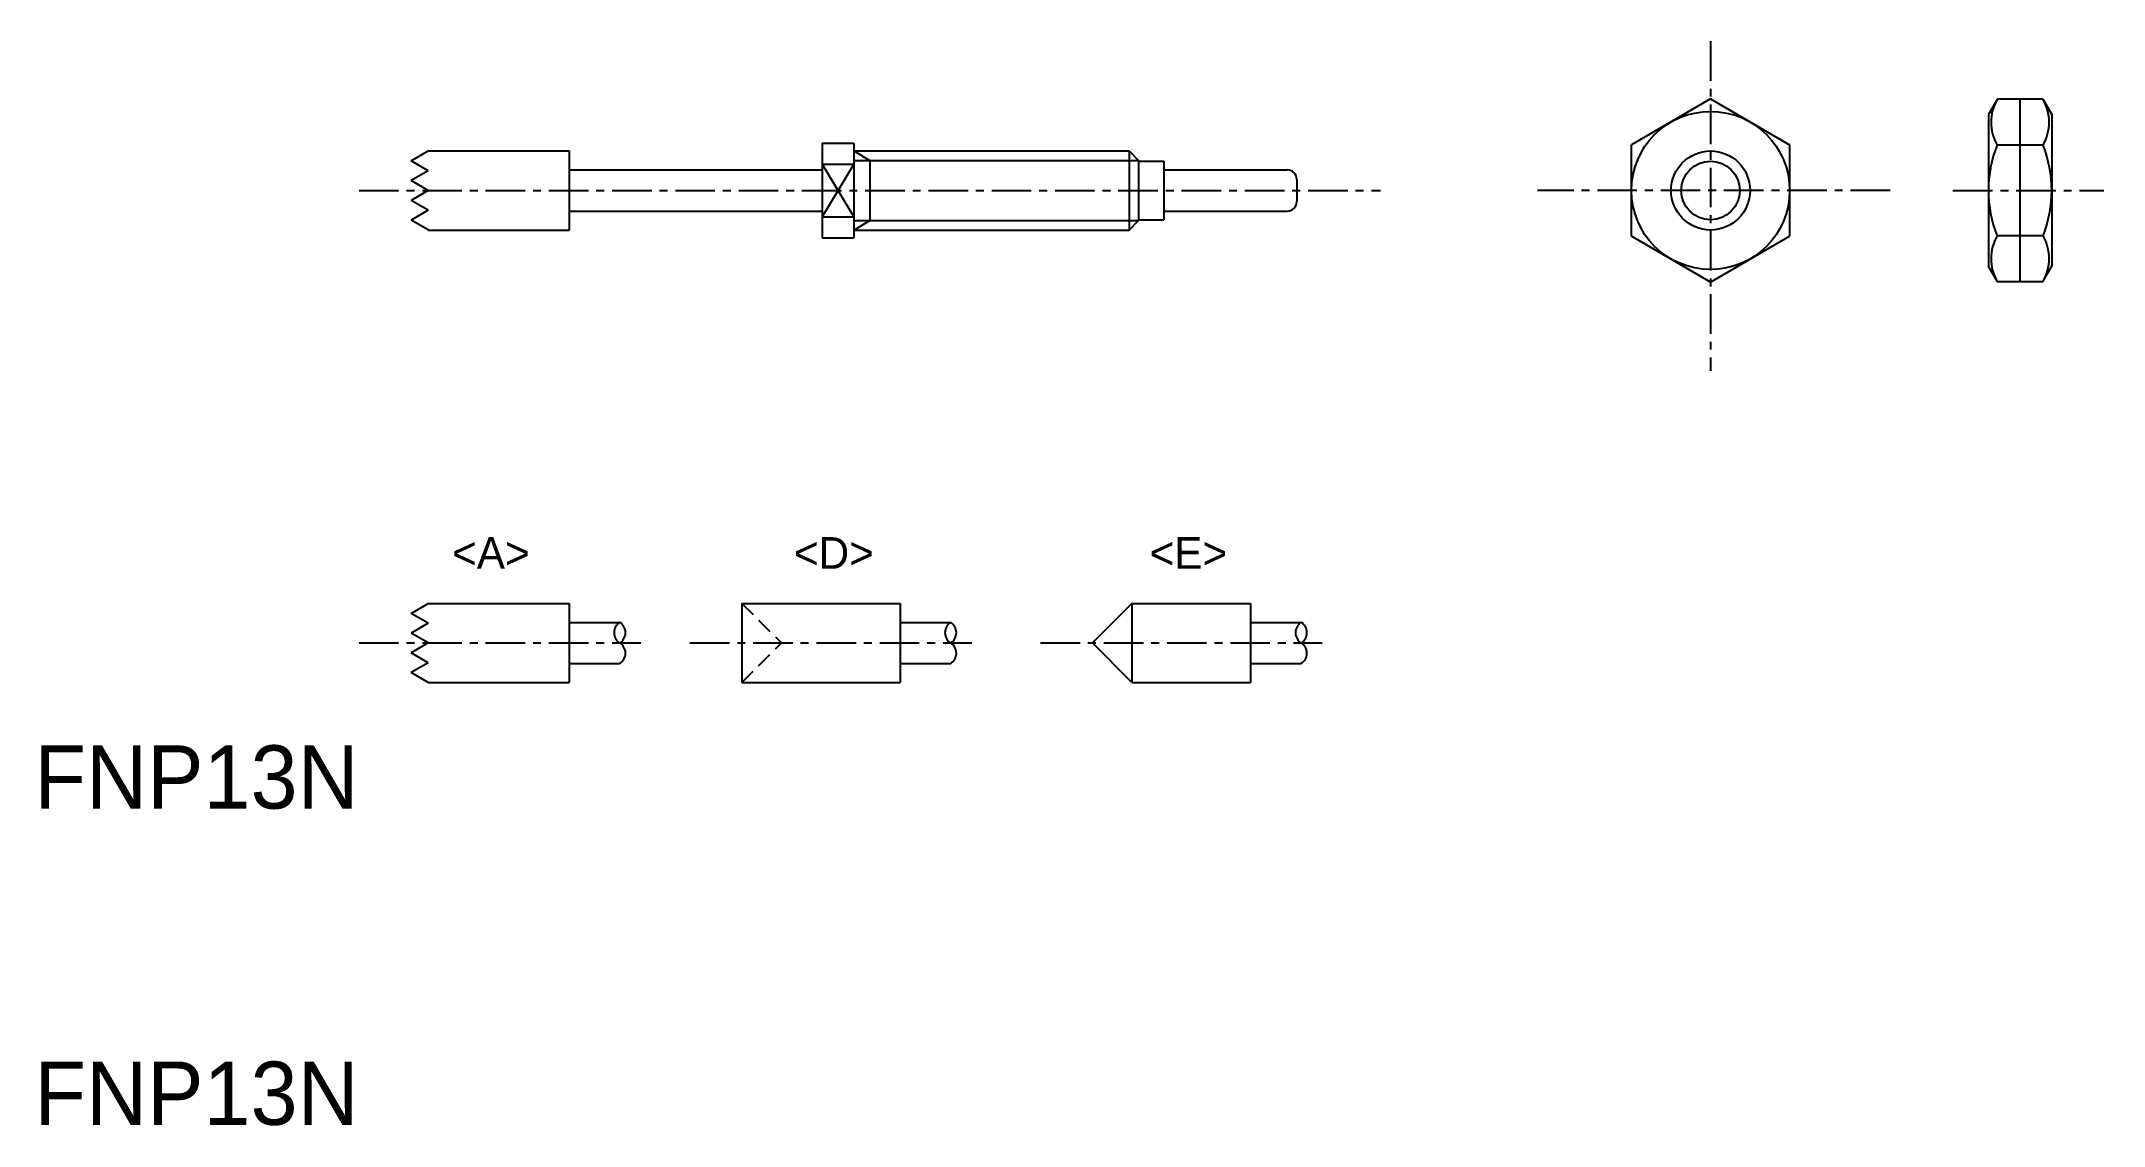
# Model space of a CAD drawing. Extents: x -164.1 to -98.9, y 393.5 to 427.8.
import ezdxf

# ---------------------------------------------------------------- set-up
doc = ezdxf.new("R2010")
doc.units = 0
doc.linetypes.add('CENTER', pattern=[2, 1.25, -0.25, 0.25, -0.25])
doc.linetypes.add('DASHED', pattern=[0.75, 0.5, -0.25])
doc.layers.get('0').update_dxf_attribs({"linetype": 'CONTINUOUS'})
doc.layers.add('CENTER', color=1, linetype='CENTER')

msp = doc.modelspace()

# ---------------------------------------------------------------- linework, layer by layer
at = {"color": 1, "linetype": 'CENTER'}
for p, q in [((-111.373, 427.779), (-111.373, 417.358)), ((-105.699, 423.06), (-116.842, 423.06)), ((-103.71, 423.06), (-98.944, 423.06))]:
    msp.add_line(p, q, dxfattribs=at)
at = {"color": 7, "linetype": 'CONTINUOUS'}
for p, q in [((-111.373, 425.96), (-113.873, 424.503)), ((-111.373, 425.96), (-108.873, 424.503)), ((-102.306, 425.95), (-102.59, 425.458)), ((-100.874, 425.95), (-102.315, 425.95)), ((-101.595, 425.95), (-101.595, 420.17)), ((-100.874, 425.95), (-100.59, 425.458)), ((-102.59, 425.458), (-102.59, 420.662)), ((-100.59, 425.458), (-100.59, 420.662)), ((-139.452, 424.56), (-139.452, 421.56)), ((-139.452, 424.56), (-138.452, 424.56)), ((-138.452, 424.56), (-138.452, 421.56)), ((-113.873, 421.617), (-113.873, 424.503)), ((-108.873, 424.503), (-108.873, 421.617)), ((-100.864, 424.497), (-102.315, 424.497)), ((-152.452, 423.995), (-151.912, 424.31)), ((-151.912, 423.684), (-152.452, 423.995)), ((-151.912, 424.31), (-147.452, 424.31)), ((-147.452, 424.31), (-147.452, 421.81)), ((-139.452, 423.889), (-138.452, 423.889)), ((-139.452, 423.889), (-138.452, 422.231)), ((-138.452, 423.889), (-139.452, 422.231)), ((-138.452, 424.31), (-129.752, 424.31)), ((-138.452, 424.31), (-137.952, 424.01)), ((-138.452, 424.01), (-129.452, 424.01)), ((-137.952, 424.01), (-137.952, 422.11)), ((-129.752, 424.31), (-129.752, 421.81)), ((-129.752, 424.31), (-129.452, 424.01)), ((-129.452, 424.01), (-129.452, 422.11)), ((-129.452, 423.985), (-128.652, 423.985)), ((-128.652, 423.985), (-128.652, 422.135)), ((-102.59, 424.259), (-102.59, 424.259)), ((-151.912, 423.684), (-152.452, 423.372)), ((-151.912, 423.06), (-152.452, 423.372)), ((-147.452, 423.71), (-139.452, 423.71)), ((-128.652, 423.71), (-124.752, 423.71)), ((-124.452, 423.41), (-124.452, 422.71)), ((-151.912, 423.06), (-152.452, 422.748)), ((-151.912, 422.437), (-152.452, 422.748)), ((-102.59, 423.06), (-102.59, 423.06)), ((-151.912, 422.437), (-152.452, 422.125)), ((-151.912, 421.813), (-152.452, 422.125)), ((-147.452, 422.41), (-139.452, 422.41)), ((-139.452, 422.231), (-138.452, 422.231)), ((-138.452, 422.11), (-129.452, 422.11)), ((-138.452, 421.81), (-137.952, 422.11)), ((-129.752, 421.81), (-129.452, 422.11)), ((-129.452, 422.135), (-128.652, 422.135)), ((-128.652, 422.41), (-124.752, 422.41)), ((-151.907, 421.81), (-147.452, 421.81)), ((-139.452, 421.56), (-138.452, 421.56)), ((-138.452, 421.81), (-129.752, 421.81)), ((-111.373, 420.16), (-113.873, 421.617)), ((-111.373, 420.16), (-108.873, 421.617)), ((-100.864, 421.624), (-102.315, 421.624)), ((-102.306, 420.17), (-102.59, 420.662)), ((-100.874, 420.17), (-100.59, 420.662)), ((-100.874, 420.17), (-102.315, 420.17)), ((-152.452, 409.687), (-151.912, 410.002)), ((-151.912, 409.375), (-152.452, 409.687)), ((-151.912, 410.002), (-147.452, 410.002)), ((-147.452, 410.002), (-147.452, 407.502)), ((-141.993, 410.002), (-141.993, 407.502)), ((-141.993, 410.002), (-136.993, 410.002)), ((-136.993, 410.002), (-136.993, 407.502)), ((-129.662, 410.002), (-130.912, 408.752)), ((-129.662, 410.002), (-125.912, 410.002)), ((-129.662, 410.002), (-129.662, 407.502)), ((-125.912, 410.002), (-125.912, 407.502)), ((-151.912, 409.375), (-152.452, 409.064)), ((-151.912, 408.752), (-152.452, 409.064)), ((-147.452, 409.402), (-145.852, 409.402)), ((-136.993, 409.402), (-135.393, 409.402)), ((-125.912, 409.402), (-124.312, 409.402)), ((-151.912, 408.752), (-152.452, 408.44)), ((-151.912, 408.128), (-152.452, 408.44)), ((-151.912, 408.128), (-152.452, 407.816)), ((-129.662, 407.502), (-130.912, 408.752)), ((-151.912, 407.505), (-152.452, 407.816)), ((-151.907, 407.502), (-147.452, 407.502)), ((-147.452, 408.102), (-145.852, 408.102)), ((-141.993, 407.502), (-136.993, 407.502)), ((-136.993, 408.102), (-135.393, 408.102)), ((-129.662, 407.502), (-125.912, 407.502)), ((-125.912, 408.102), (-124.312, 408.102))]:
    msp.add_line(p, q, dxfattribs=at)
at = {"color": 3, "linetype": 'DASHED'}
for p in [(-141.993, 410.002), (-141.993, 407.502)]:
    msp.add_line(p, (-140.743, 408.752), dxfattribs=at)
at = {"color": 7, "linetype": 'CONTINUOUS'}
for radius in [2.5, 0.925]:
    msp.add_circle((-111.373, 423.06), radius, dxfattribs=at)
at = {"color": 3, "linetype": 'CONTINUOUS'}
msp.add_circle((-111.373, 423.06), 1.25, dxfattribs=at)
at = {"color": 7, "linetype": 'CONTINUOUS'}
for centre, radius, start, end in [((-101.071, 425.215), 1.437, 150.00001, 209.99999), ((-102.108, 425.215), 1.437, 330.00001, 29.99999), ((-98.693, 423.06), 3.896, 158.36645, 201.63355), ((-104.486, 423.06), 3.896, 338.36645, 21.63355), ((-124.752, 423.41), 0.3, 0, 90), ((-124.752, 422.71), 0.3, 270, 0), ((-101.071, 420.905), 1.437, 150.00001, 209.99999), ((-102.108, 420.905), 1.437, 330.00001, 29.99999)]:
    msp.add_arc(centre, radius, start, end, dxfattribs=at)
at = {"color": 7}
for centre, start, end in [((-145.649, 409.077), 121.94291, 238.05709), ((-146.055, 409.077), 301.94291, 58.05709), ((-135.191, 409.077), 121.94291, 238.05709), ((-135.596, 409.077), 301.94291, 58.05709), ((-124.109, 409.077), 121.94291, 238.05709), ((-124.514, 409.077), 301.94291, 58.05709), ((-146.055, 408.427), 301.94291, 58.05709), ((-135.596, 408.427), 301.94291, 58.05709), ((-124.514, 408.427), 301.94291, 58.05709)]:
    msp.add_arc(centre, 0.383, start, end, dxfattribs=at)
at = {"layer": 'CENTER', "color": 1, "linetype": 'CENTER'}
for p, q in [((-154.094, 423.06), (-121.81, 423.06)), ((-154.094, 408.752), (-145.187, 408.752)), ((-145.187, 408.752), (-145.187, 408.752)), ((-143.635, 408.752), (-134.729, 408.752)), ((-134.729, 408.752), (-134.729, 408.752)), ((-132.553, 408.752), (-123.647, 408.752)), ((-123.647, 408.752), (-123.647, 408.752))]:
    msp.add_line(p, q, dxfattribs=at)

# ---------------------------------------------------------------- texts
at = {"color": 7, "linetype": 'CONTINUOUS'}
for s, height, p in [('<A>', 1, (-151.153, 411.099)), ('<D>', 1, (-140.349, 411.099)), ('<E>', 1, (-129.106, 411.099)), ('FNP13N', 2, (-164.36, 403.514)), ('FNP13N', 2, (-164.36, 393.514))]:
    msp.add_text(s, height=height, dxfattribs=at).set_placement(p)

doc.saveas('drawing.dxf')
